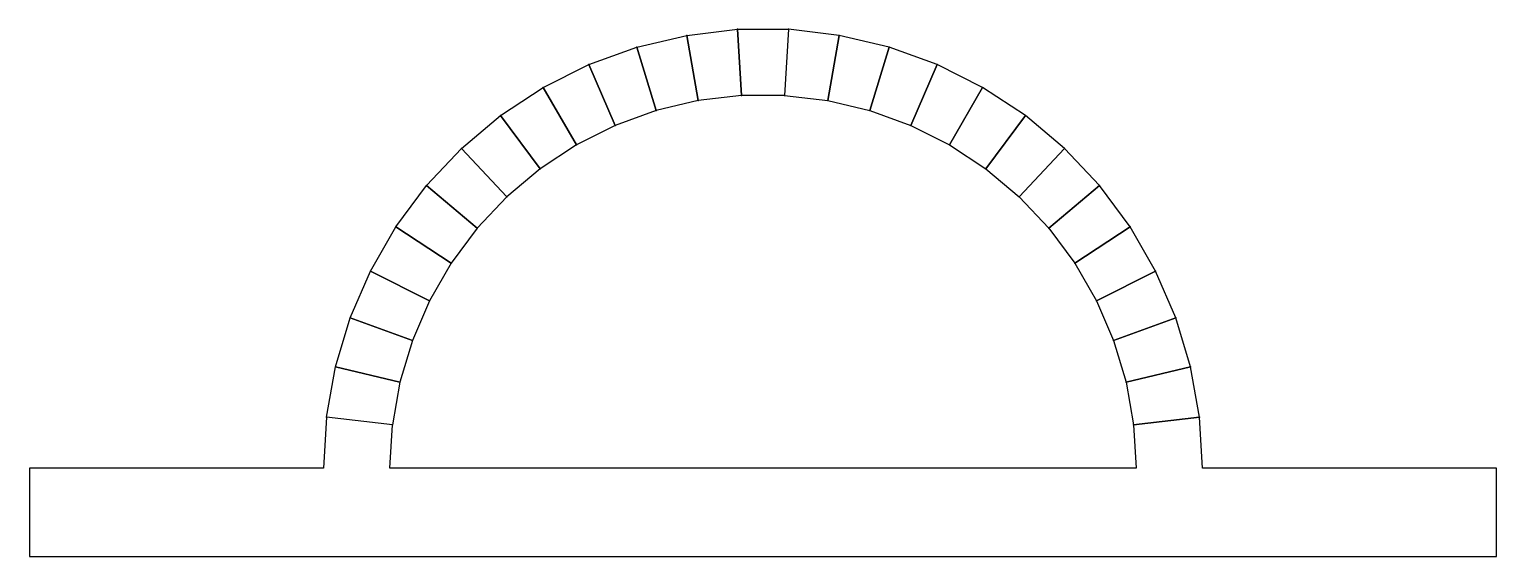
# Model space of a CAD drawing. Header units: inches. Extents: x 0 to 1247, y 0 to 448.
import ezdxf

# ---------------------------------------------------------------- set-up
doc = ezdxf.new("R2010")
doc.units = ezdxf.units.IN
doc.header["$MEASUREMENT"] = 0

msp = doc.modelspace()

# ---------------------------------------------------------------- linework, layer by layer
for points in [[(516.2, 432.6), (558.5, 442.6), (568.3, 387.2), (532.4, 378.7), (516.2, 432.6)], [(558.5, 442.6), (601.6, 447.7), (604.9, 391.5), (568.3, 387.2), (558.5, 442.6)], [(601.6, 447.7), (645, 447.7), (641.7, 391.5), (604.9, 391.5), (601.6, 447.7)], [(688.1, 442.6), (645, 447.7), (641.7, 391.5), (678.3, 387.2), (688.1, 442.6)], [(730.4, 432.6), (688.1, 442.6), (678.3, 387.2), (714.2, 378.7), (730.4, 432.6)], [(475.4, 417.8), (516.2, 432.6), (532.4, 378.7), (497.7, 366.1), (475.4, 417.8)], [(771.2, 417.8), (730.4, 432.6), (714.2, 378.7), (748.9, 366.1), (771.2, 417.8)], [(436.6, 398.3), (475.4, 417.8), (497.7, 366.1), (464.8, 349.5), (436.6, 398.3)], [(809.9, 398.3), (771.2, 417.8), (748.9, 366.1), (781.8, 349.5), (809.9, 398.3)], [(400.4, 374.4), (436.6, 398.3), (464.8, 349.5), (434, 329.3), (400.4, 374.4)], [(846.2, 374.4), (809.9, 398.3), (781.8, 349.5), (812.6, 329.3), (846.2, 374.4)], [(367.1, 346.5), (400.4, 374.4), (434, 329.3), (405.8, 305.6), (367.1, 346.5)], [(879.5, 346.5), (846.2, 374.4), (812.6, 329.3), (840.8, 305.6), (879.5, 346.5)], [(380.5, 278.8), (337.3, 315), (367.1, 346.5), (405.8, 305.6), (380.5, 278.8), (337.3, 315)], [(866.1, 278.8), (909.3, 315), (879.5, 346.5), (840.8, 305.6), (866.1, 278.8), (909.3, 315)], [(358.5, 249.2), (311.4, 280.1), (337.3, 315), (380.5, 278.8), (358.5, 249.2)], [(888.1, 249.2), (935.2, 280.1), (909.3, 315), (866.1, 278.8), (888.1, 249.2)], [(340, 217.3), (289.7, 242.5), (311.4, 280.1), (358.5, 249.2), (340, 217.3)], [(906.6, 217.3), (956.9, 242.5), (935.2, 280.1), (888.1, 249.2), (906.6, 217.3)], [(272.5, 202.7), (289.7, 242.5), (340, 217.3), (325.4, 183.4), (272.5, 202.7)], [(974.1, 202.7), (956.9, 242.5), (906.6, 217.3), (921.2, 183.4), (974.1, 202.7)], [(260.1, 161.1), (272.5, 202.7), (325.4, 183.4), (314.8, 148.1), (260.1, 161.1)], [(986.5, 161.1), (974.1, 202.7), (921.2, 183.4), (931.8, 148.1), (986.5, 161.1)], [(252.5, 118.3), (260.1, 161.1), (314.8, 148.1), (308.4, 111.8), (252.5, 118.3)], [(994.1, 118.3), (986.5, 161.1), (931.8, 148.1), (938.2, 111.8), (994.1, 118.3)]]:
    msp.add_lwpolyline(points)
msp.add_lwpolyline([(996.6, 75), (994.1, 118.3), (938.2, 111.8), (940.3, 75), (306.3, 75), (308.4, 111.8), (252.5, 118.3), (250, 75), (0, 75), (0, 0), (1246.6, 0), (1246.6, 75), (996.6, 75), (996.6, 75)], close=True)
for p in [(558.5, 442.6), (601.6, 447.7), (645, 447.7), (688.1, 442.6), (516.2, 432.6), (730.4, 432.6), (475.4, 417.8), (771.2, 417.8), (436.6, 398.3), (568.3, 387.2), (604.9, 391.5), (641.7, 391.5), (678.3, 387.2), (809.9, 398.3), (400.4, 374.4), (532.4, 378.7), (714.2, 378.7), (846.2, 374.4), (497.7, 366.1), (748.9, 366.1), (464.8, 349.5), (781.8, 349.5), (367.1, 346.5), (879.5, 346.5), (434, 329.3), (812.6, 329.3), (337.3, 315), (909.3, 315), (405.8, 305.6), (840.8, 305.6), (311.4, 280.1), (380.5, 278.8), (866.1, 278.8), (935.2, 280.1), (289.7, 242.5), (358.5, 249.2), (888.1, 249.2), (956.9, 242.5), (340, 217.3), (906.6, 217.3), (272.5, 202.7), (974.1, 202.7), (325.4, 183.4), (921.2, 183.4), (260.1, 161.1), (986.5, 161.1), (314.8, 148.1), (931.8, 148.1), (252.5, 118.3), (994.1, 118.3), (308.4, 111.8), (938.2, 111.8)]:
    msp.add_point(p)

doc.saveas('drawing.dxf')
